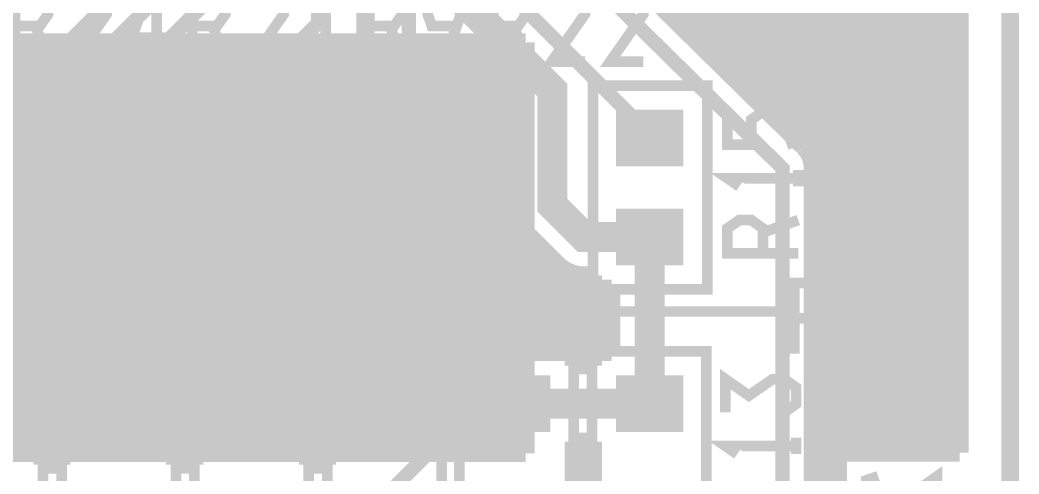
# Model space of a CAD drawing. Extents: x -3.4 to 91.7, y -66.9 to 11.1.
# Drawn here: x 27.8 to 42.13, y -19.35 to -12.84 of the extents above; entities that cross this region are included whole.
import ezdxf

# ---------------------------------------------------------------- set-up
doc = ezdxf.new("R2010")
doc.units = 0
doc.header["$MEASUREMENT"] = 0
doc.layers.get('0').update_dxf_attribs({"linetype": 'CONTINUOUS'})
for name, color, linetype in [('22-304A-0_BOT', 7, 'CONTINUOUS'), ('22-304A-0_DRD', 7, 'CONTINUOUS'), ('22-304A-0_SMT', 4, 'CONTINUOUS'), ('22-304A-0_SPT', 3, 'CONTINUOUS'), ('22-304A-0_SST', 5, 'CONTINUOUS'), ('22-304A-0_TOP', 10, 'CONTINUOUS')]:
    doc.layers.add(name, color=color, linetype=linetype)

# ---------------------------------------------------------------- blocks, each defined once
blk = doc.blocks.new('ROUND_33')
at = {"const_width": 0.35052}
blk.add_lwpolyline([(-0.17526, 0, 1), (0.17526, 0, 1)], format="xyb", close=True, dxfattribs=at)
blk = doc.blocks.new('RECTANGLE_20')
blk.add_solid([(0.4826, 0.4064), (0.4826, -0.4064), (-0.4826, 0.4064), (-0.4826, -0.4064)])

msp = doc.modelspace()

# ---------------------------------------------------------------- linework, layer by layer
at = {"layer": '22-304A-0_BOT'}
for points, const_width in [([(35.052, -13.1572), (20.955, -13.1572)], 0.254), ([(27.813, -13.1572), (27.813, -19.05)], 0.254), ([(28.0416, -13.1572), (28.0416, -19.05)], 0.254), ([(28.2702, -13.1572), (28.2702, -19.05)], 0.254), ([(28.4988, -13.1572), (28.4988, -19.05)], 0.254), ([(28.7274, -13.1572), (28.7274, -19.05)], 0.254), ([(28.956, -13.1572), (28.956, -19.05)], 0.254), ([(29.1846, -13.1572), (29.1846, -19.05)], 0.254), ([(29.4132, -13.1572), (29.4132, -19.05)], 0.254), ([(29.6418, -13.1572), (29.6418, -19.05)], 0.254), ([(29.8704, -13.1572), (29.8704, -19.05)], 0.254), ([(30.099, -13.1572), (30.099, -19.05)], 0.254), ([(30.3276, -13.1572), (30.3276, -19.05)], 0.254), ([(30.5562, -13.1572), (30.5562, -19.05)], 0.254), ([(30.7848, -13.1572), (30.7848, -19.05)], 0.254), ([(31.0134, -13.1572), (31.0134, -19.05)], 0.254), ([(31.242, -13.1572), (31.242, -19.05)], 0.254), ([(31.4706, -13.1572), (31.4706, -19.05)], 0.254), ([(31.6992, -13.1572), (31.6992, -19.05)], 0.254), ([(31.9278, -13.1572), (31.9278, -19.05)], 0.254), ([(32.1564, -13.1572), (32.1564, -19.05)], 0.254), ([(32.385, -13.1572), (32.385, -19.05)], 0.254), ([(32.6136, -13.1572), (32.6136, -19.05)], 0.254), ([(32.8422, -13.1572), (32.8422, -19.05)], 0.254), ([(33.0708, -13.1572), (33.0708, -19.05)], 0.254), ([(33.2994, -13.1572), (33.2994, -19.05)], 0.254), ([(33.528, -13.1572), (33.528, -19.05)], 0.254), ([(33.7566, -13.1572), (33.7566, -19.05)], 0.254), ([(33.9852, -13.1572), (33.9852, -19.05)], 0.254), ([(34.2138, -13.1572), (34.2138, -19.05)], 0.254), ([(34.4424, -13.1572), (34.4424, -19.05)], 0.254), ([(34.671, -13.1572), (34.671, -19.05)], 0.254), ([(34.8996, -13.1572), (34.8996, -19.05)], 0.254), ([(35.052, -13.1572), (35.052, -19.05)], 0.254), ([(35.052, -13.3858), (19.6088, -13.3858)], 0.254), ([(35.052, -13.6144), (19.6088, -13.6144)], 0.254), ([(35.052, -13.843), (19.6088, -13.843)], 0.254), ([(35.052, -14.0716), (19.6088, -14.0716)], 0.254), ([(35.052, -14.3002), (19.6088, -14.3002)], 0.254), ([(35.052, -14.5288), (19.6088, -14.5288)], 0.254), ([(35.052, -14.7574), (19.6088, -14.7574)], 0.254), ([(35.052, -14.986), (19.6088, -14.986)], 0.254), ([(35.052, -15.2146), (19.6088, -15.2146)], 0.254), ([(35.052, -15.4432), (19.6088, -15.4432)], 0.254), ([(35.052, -15.6718), (19.6088, -15.6718)], 0.254), ([(35.052, -15.9004), (19.6088, -15.9004)], 0.254), ([(35.052, -16.129), (19.6088, -16.129)], 0.254), ([(35.052, -16.3576), (19.6088, -16.3576)], 0.254), ([(35.052, -16.5862), (19.6088, -16.5862)], 0.254), ([(35.052, -16.8148), (19.6088, -16.8148)], 0.254), ([(35.052, -17.0434), (19.6088, -17.0434)], 0.254), ([(35.052, -17.272), (19.6088, -17.272)], 0.254), ([(35.052, -17.5006), (19.6088, -17.5006)], 0.254), ([(35.052, -17.7292), (19.6088, -17.7292)], 0.254), ([(35.052, -17.9578), (19.6088, -17.9578)], 0.254), ([(35.052, -18.1864), (19.6088, -18.1864)], 0.254), ([(35.052, -18.415), (19.6088, -18.415)], 0.254), ([(35.052, -18.6436), (19.6088, -18.6436)], 0.254), ([(35.052, -18.8722), (19.6088, -18.8722)], 0.254), ([(35.052, -19.05), (27.305, -19.05)], 0.254), ([(40.95242, -19.85518), (40.95242, -19.3802), (40.27678, -19.85518), (40.1066, -19.85518), (39.93642, -19.79422), (39.93642, -19.43862), (40.1066, -19.3802)], 0.1524)]:
    msp.add_lwpolyline(points, dxfattribs=dict(at, const_width=const_width))
at = {"layer": '22-304A-0_DRD', "const_width": 0.254}
for points in [[(-2.99974, -28.99918), (-2.99974, 11.00074), (41.9989, 11.00074), (41.9989, -28.99918), (-2.99974, -28.99918)], [(28.575, -16.51), (27.94, -17.145)], [(28.575, -16.51), (27.94, -17.145)], [(29.21, -17.145), (28.575, -16.51)], [(29.21, -17.145), (28.575, -16.51)], [(30.48, -16.51), (29.845, -17.145)], [(30.48, -16.51), (29.845, -17.145)], [(31.115, -17.145), (30.48, -16.51)], [(31.115, -17.145), (30.48, -16.51)], [(32.385, -16.51), (31.75, -17.145)], [(32.385, -16.51), (31.75, -17.145)], [(33.02, -17.145), (32.385, -16.51)], [(33.02, -17.145), (32.385, -16.51)], [(34.29, -16.51), (33.655, -17.145)], [(34.29, -16.51), (33.655, -17.145)], [(34.925, -17.145), (34.29, -16.51)], [(34.925, -17.145), (34.29, -16.51)], [(27.94, -17.145), (28.575, -17.78)], [(27.94, -17.145), (28.575, -17.78)], [(28.575, -17.78), (29.21, -17.145)], [(28.575, -17.78), (29.21, -17.145)], [(29.845, -17.145), (30.48, -17.78)], [(29.845, -17.145), (30.48, -17.78)], [(30.48, -17.78), (31.115, -17.145)], [(30.48, -17.78), (31.115, -17.145)], [(31.75, -17.145), (32.385, -17.78)], [(31.75, -17.145), (32.385, -17.78)], [(32.385, -17.78), (33.02, -17.145)], [(32.385, -17.78), (33.02, -17.145)], [(33.655, -17.145), (34.29, -17.78)], [(33.655, -17.145), (34.29, -17.78)], [(34.29, -17.78), (34.925, -17.145)], [(34.29, -17.78), (34.925, -17.145)]]:
    msp.add_lwpolyline(points, dxfattribs=at)
at = {"layer": '22-304A-0_SST', "const_width": 0.1524}
for points in [[(32.1818, -13.43406), (32.1818, -12.41806), (32.06496, -12.5857)], [(27.72918, -12.92606), (28.08478, -12.92606), (28.20416, -12.75588), (28.20416, -12.5857), (28.08478, -12.41806), (27.72918, -12.41806), (27.72918, -13.43406)], [(29.04236, -13.43406), (28.56738, -13.43406), (29.04236, -12.75588), (29.04236, -12.5857), (28.9814, -12.41806), (28.6258, -12.41806), (28.56738, -12.5857)], [(29.88056, -13.0937), (29.40558, -13.0937), (29.6418, -12.41806), (29.76118, -12.41806), (29.76118, -13.43406)], [(30.26918, -12.92606), (30.62478, -12.92606), (30.74416, -12.75588), (30.74416, -12.5857), (30.62478, -12.41806), (30.26918, -12.41806), (30.26918, -13.43406)], [(31.58236, -13.43406), (31.10738, -13.43406), (31.58236, -12.75588), (31.58236, -12.5857), (31.5214, -12.41806), (31.1658, -12.41806), (31.10738, -12.5857)], [(32.80918, -12.92606), (33.16478, -12.92606), (33.28416, -12.75588), (33.28416, -12.5857), (33.16478, -12.41806), (32.80918, -12.41806), (32.80918, -13.43406)], [(34.0614, -12.92606), (33.7058, -12.92606), (33.64738, -12.75588), (33.64738, -12.5857), (33.7058, -12.41806), (34.0614, -12.41806), (34.12236, -12.5857), (34.12236, -12.75588), (33.8836, -13.43406)], [(34.58718, -12.92606), (34.94278, -12.92606), (35.06216, -12.75588), (35.06216, -12.5857), (34.94278, -12.41806), (34.58718, -12.41806), (34.58718, -13.43406)], [(35.90036, -13.43406), (35.42538, -13.43406), (35.90036, -12.75588), (35.90036, -12.5857), (35.8394, -12.41806), (35.4838, -12.41806), (35.42538, -12.5857)], [(36.73856, -13.43406), (36.26358, -13.43406), (36.73856, -12.75588), (36.73856, -12.5857), (36.6776, -12.41806), (36.322, -12.41806), (36.26358, -12.5857)], [(28.02636, -12.92606), (28.20416, -13.43406)], [(30.56636, -12.92606), (30.74416, -13.43406)], [(33.10636, -12.92606), (33.28416, -13.43406)], [(34.88436, -12.92606), (35.06216, -13.43406)], [(32.30118, -13.43406), (32.06496, -13.43406)], [(27.7495, -13.7795), (27.7495, -16.7005), (29.3878, -16.7005), (29.3878, -13.7795), (27.7495, -13.7795)], [(29.6545, -13.7795), (29.6545, -16.7005), (31.2928, -16.7005), (31.2928, -13.7795), (29.6545, -13.7795)], [(31.5595, -13.7795), (31.5595, -16.7005), (33.1978, -16.7005), (33.1978, -13.7795), (31.5595, -13.7795)], [(33.4645, -13.7795), (33.4645, -16.7005), (35.1028, -16.7005), (35.1028, -13.7795), (33.4645, -13.7795)], [(37.6555, -16.7005), (37.6555, -13.7795), (36.0172, -13.7795), (36.0172, -16.7005), (37.6555, -16.7005)], [(38.79342, -14.62532), (38.96106, -14.56436), (38.96106, -14.20876), (38.79342, -14.15034), (38.45306, -14.15034), (38.28542, -14.26972), (38.28542, -14.62532), (37.94506, -14.62532), (37.94506, -14.15034)], [(38.96106, -15.10792), (37.94506, -15.10792), (38.11524, -15.22476)], [(38.96106, -14.98854), (38.96106, -15.22476)], [(38.45306, -16.18234), (38.45306, -15.82674), (38.28542, -15.70736), (38.11524, -15.70736), (37.94506, -15.82674), (37.94506, -16.18234), (38.96106, -16.18234)], [(38.45306, -15.88516), (38.96106, -15.70736)], [(39.9796, -17.62506), (39.9796, -16.60906), (39.86276, -16.7767)], [(38.90518, -17.11706), (39.26078, -17.11706), (39.38016, -16.94688), (39.38016, -16.7767), (39.26078, -16.60906), (38.90518, -16.60906), (38.90518, -17.62506)], [(40.93718, -17.2847), (40.4622, -17.2847), (40.70096, -16.60906), (40.8178, -16.60906), (40.8178, -17.62506)], [(35.56, -17.526), (36.068, -17.018), (38.735, -17.018)], [(39.20236, -17.11706), (39.38016, -17.62506)], [(28.1305, -20.5105), (28.1305, -17.5895), (26.4922, -17.5895), (26.4922, -20.5105), (28.1305, -20.5105)], [(30.0355, -20.5105), (30.0355, -17.5895), (28.3972, -17.5895), (28.3972, -20.5105), (30.0355, -20.5105)], [(31.9405, -20.5105), (31.9405, -17.5895), (30.3022, -17.5895), (30.3022, -20.5105), (31.9405, -20.5105)], [(33.8455, -20.5105), (33.8455, -17.5895), (32.2072, -17.5895), (32.2072, -20.5105), (33.8455, -20.5105)], [(34.0995, -17.5895), (34.0995, -20.5105), (35.7378, -20.5105), (35.7378, -17.5895), (34.0995, -17.5895)], [(36.0045, -17.5895), (36.0045, -20.5105), (37.6428, -20.5105), (37.6428, -17.5895), (36.0045, -17.5895)], [(40.09898, -17.62506), (39.86276, -17.62506)], [(38.7604, -18.46326), (38.93058, -18.34388), (38.93058, -18.10766), (38.7604, -17.98828), (38.59276, -17.98828), (38.2524, -18.2245), (37.91458, -17.98828), (37.91458, -18.46326)], [(38.93058, -18.82648), (38.93058, -19.0627)], [(38.93058, -18.94586), (37.91458, -18.94586), (38.08476, -19.0627)]]:
    msp.add_lwpolyline(points, dxfattribs=at)
at = {"layer": '22-304A-0_TOP'}
for points, const_width in [([(41.275, -9.6266), (41.275, -19.04238)], 0.254), ([(41.1226, -9.779), (41.1226, -19.04238)], 0.254), ([(37.2364, -9.9822), (37.2364, -12.88288)], 0.254), ([(37.465, -9.9822), (37.465, -13.10894)], 0.254), ([(37.6936, -9.9822), (37.6936, -13.33246)], 0.254), ([(37.9222, -9.9822), (37.9222, -13.55852)], 0.254), ([(38.1508, -9.9822), (38.1508, -13.78458)], 0.254), ([(38.3794, -9.9822), (38.3794, -14.0081)], 0.254), ([(38.608, -9.9822), (38.608, -14.23416)], 0.254), ([(38.8366, -9.9822), (38.8366, -14.46022)], 0.254), ([(39.0652, -9.9822), (39.0652, -14.68628)], 0.254), ([(39.2938, -9.9822), (39.2938, -28.575)], 0.254), ([(39.5224, -9.9822), (39.5224, -28.575)], 0.254), ([(39.751, -9.9822), (39.751, -19.04238)], 0.254), ([(39.9796, -9.9822), (39.9796, -19.04238)], 0.254), ([(40.2082, -9.9822), (40.2082, -19.04238)], 0.254), ([(40.4368, -9.9822), (40.4368, -19.04238)], 0.254), ([(40.6654, -9.9568), (40.6654, -19.04238)], 0.254), ([(40.894, -9.93648), (40.894, -19.04238)], 0.254), ([(34.02584, -10.67054), (34.02584, -12.43584), (35.433, -13.843), (35.433, -15.494), (35.8902, -15.9512), (36.83, -15.9512)], 0.4318), ([(24.13, -14.1986), (24.5364, -14.1986), (25.273, -13.462), (26.67, -13.462), (26.924, -13.208), (28.448, -13.208), (30.1244, -11.5316), (30.1244, -10.67054)], 0.2032), ([(26.67, -14.5288), (27.4828, -13.716), (28.575, -13.716), (30.77464, -11.51636), (30.77464, -10.67054)], 0.2032), ([(28.575, -14.5288), (28.575, -14.478), (31.42488, -11.62812), (31.42488, -10.67054)], 0.2032), ([(30.48, -14.5288), (30.48, -14.478), (32.07512, -12.88288), (32.07512, -10.67054)], 0.2032), ([(32.72536, -10.67054), (32.72536, -14.5288), (32.385, -14.5288)], 0.2032), ([(33.3756, -10.67054), (33.3756, -13.6144), (34.29, -14.5288)], 0.2032), ([(36.83, -14.5288), (36.83, -14.478), (34.67354, -12.32154), (34.67354, -10.67054)], 0.2032), ([(35.32378, -10.67054), (35.32378, -11.60526), (38.735, -14.96568), (38.735, -22.987), (37.86124, -23.86076), (36.83, -23.86076)], 0.2032), ([(35.88004, -11.54684), (39.03472, -14.65326)], 0.254), ([(41.275, -12.8016), (37.15258, -12.8016)], 0.254), ([(41.275, -13.0302), (37.38626, -13.0302)], 0.254), ([(41.275, -13.2588), (37.6174, -13.2588)], 0.254), ([(41.275, -13.4874), (37.84854, -13.4874)], 0.254), ([(41.275, -13.716), (38.08222, -13.716)], 0.254), ([(41.275, -13.9446), (38.31336, -13.9446)], 0.254), ([(41.275, -14.1732), (38.5445, -14.1732)], 0.254), ([(41.275, -14.4018), (38.77818, -14.4018)], 0.254), ([(28.575, -14.5288), (28.6258, -14.5288), (29.591, -15.494), (29.591, -17.145), (29.21, -17.526), (29.21, -18.3388)], 0.2032), ([(31.115, -18.3388), (31.369, -18.0848), (31.369, -15.24), (30.6578, -14.5288), (30.48, -14.5288)], 0.2032), ([(33.02, -18.3388), (33.401, -17.9578), (33.401, -15.367), (34.2392, -14.5288), (34.29, -14.5288)], 0.2032), ([(41.275, -14.6304), (39.00932, -14.6304)], 0.254), ([(41.275, -14.859), (39.1541, -14.859)], 0.254), ([(39.1668, -14.96568), (39.1668, -22.987)], 0.254), ([(41.275, -15.0876), (39.1668, -15.0876)], 0.254), ([(41.275, -15.3162), (39.1668, -15.3162)], 0.254), ([(41.275, -15.5448), (39.1668, -15.5448)], 0.254), ([(36.83, -15.9512), (36.83, -18.3388)], 0.4318), ([(41.275, -15.7734), (39.1668, -15.7734)], 0.254), ([(28.575, -16.6878), (28.575, -15.9512)], 0.254), ([(28.575, -15.9512), (28.575, -17.145)], 0.2032), ([(28.575, -17.145), (28.575, -15.9512)], 0.2032), ([(30.48, -16.6878), (30.48, -15.9512)], 0.254), ([(30.48, -15.9512), (30.48, -17.145)], 0.2032), ([(30.48, -17.145), (30.48, -15.9512)], 0.2032), ([(32.385, -16.6878), (32.385, -15.9512)], 0.254), ([(32.385, -15.9512), (32.385, -17.145)], 0.2032), ([(32.385, -17.145), (32.385, -15.9512)], 0.2032), ([(34.29, -16.6878), (34.29, -15.9512)], 0.254), ([(34.29, -17.145), (34.29, -15.9512)], 0.2032), ([(34.29, -15.9512), (34.29, -17.145)], 0.2032), ([(35.1028, -15.93596), (35.50412, -16.33728)], 0.254), ([(35.1028, -15.93596), (35.1028, -16.6878)], 0.254), ([(35.16884, -16.002), (35.1028, -16.002)], 0.254), ([(35.179, -16.01216), (35.179, -17.6022)], 0.254), ([(41.275, -16.002), (39.1668, -16.002)], 0.254), ([(35.39744, -16.2306), (35.1028, -16.2306)], 0.254), ([(35.4076, -16.24076), (35.4076, -17.6022)], 0.254), ([(41.275, -16.2306), (39.1668, -16.2306)], 0.254), ([(35.6362, -16.4338), (35.6362, -17.6022)], 0.254), ([(35.68954, -16.4592), (35.1028, -16.4592)], 0.254), ([(35.8648, -16.4973), (35.8648, -17.7927)], 0.254), ([(36.0172, -16.4973), (35.8902, -16.4973)], 0.254), ([(36.0172, -16.4973), (36.0172, -16.6878)], 0.254), ([(41.275, -16.4592), (39.1668, -16.4592)], 0.254), ([(29.1592, -16.6878), (27.9908, -16.6878)], 0.254), ([(27.9908, -16.6878), (27.9908, -17.399)], 0.254), ([(29.1592, -16.6878), (27.9908, -16.6878)], 0.254), ([(28.0924, -16.6878), (28.0924, -17.6022)], 0.254), ([(28.321, -16.6878), (28.321, -19.2151)], 0.254), ([(28.5496, -16.6878), (28.5496, -17.6022)], 0.254), ([(28.7782, -16.6878), (28.7782, -17.526)], 0.254), ([(29.0068, -16.6878), (29.0068, -17.11706)], 0.254), ([(29.1592, -16.6878), (29.1592, -16.96466)], 0.254), ([(30.9372, -16.6878), (30.0228, -16.6878)], 0.254), ([(30.0228, -16.6878), (30.0228, -17.145)], 0.254), ([(30.9372, -16.6878), (30.0228, -16.6878)], 0.254), ([(30.1498, -16.6878), (30.1498, -19.2151)], 0.254), ([(30.3784, -16.6878), (30.3784, -17.6022)], 0.254), ([(30.607, -16.6878), (30.607, -17.6022)], 0.254), ([(30.8356, -16.6878), (30.8356, -17.6022)], 0.254), ([(30.9372, -16.6878), (30.9372, -17.6022)], 0.254), ([(31.8008, -16.6878), (31.8008, -17.6022)], 0.254), ([(32.9692, -16.6878), (31.8008, -16.6878)], 0.254), ([(32.9692, -16.6878), (31.8008, -16.6878)], 0.254), ([(31.9786, -16.6878), (31.9786, -19.2151)], 0.254), ([(32.2072, -16.6878), (32.2072, -19.2151)], 0.254), ([(32.4358, -16.6878), (32.4358, -17.6022)], 0.254), ([(32.6644, -16.6878), (32.6644, -17.6022)], 0.254), ([(32.893, -16.6878), (32.893, -17.6022)], 0.254), ([(32.9692, -16.6878), (32.9692, -17.6022)], 0.254), ([(35.1028, -16.6878), (33.8328, -16.6878)], 0.254), ([(33.8328, -16.6878), (33.8328, -17.6022)], 0.254), ([(36.2839, -16.6878), (33.8328, -16.6878)], 0.254), ([(34.036, -16.6878), (34.036, -18.05686)], 0.254), ([(34.2646, -16.6878), (34.2646, -17.6022)], 0.254), ([(34.4932, -16.6878), (34.4932, -17.6022)], 0.254), ([(34.7218, -16.6878), (34.7218, -17.6022)], 0.254), ([(34.9504, -16.6878), (34.9504, -17.6022)], 0.254), ([(36.2839, -16.6878), (36.0172, -16.6878)], 0.254), ([(36.0934, -16.6878), (36.0934, -17.6022)], 0.254), ([(36.2839, -16.6878), (36.2839, -17.6022)], 0.254), ([(41.275, -16.6878), (39.1668, -16.6878)], 0.254), ([(29.1592, -16.9164), (27.9908, -16.9164)], 0.254), ([(29.1592, -16.96466), (28.91028, -17.21358)], 0.254), ([(30.9372, -16.9164), (30.0228, -16.9164)], 0.254), ([(32.9692, -16.9164), (31.8008, -16.9164)], 0.254), ([(36.2839, -16.9164), (33.8328, -16.9164)], 0.254), ([(41.275, -16.9164), (39.1668, -16.9164)], 0.254), ([(28.97886, -17.145), (27.9908, -17.145)], 0.254), ([(30.9372, -17.145), (30.0228, -17.145)], 0.254), ([(32.9692, -17.145), (31.8008, -17.145)], 0.254), ([(36.2839, -17.145), (33.8328, -17.145)], 0.254), ([(41.275, -17.145), (39.1668, -17.145)], 0.254), ([(28.80614, -17.3736), (27.9908, -17.3736)], 0.254), ([(29.8958, -17.4498), (29.7434, -17.6022)], 0.254), ([(29.9212, -17.42186), (29.9212, -17.6022)], 0.254), ([(30.9372, -17.3736), (29.95676, -17.3736)], 0.254), ([(32.9692, -17.3736), (31.8008, -17.3736)], 0.254), ([(36.2839, -17.3736), (33.8328, -17.3736)], 0.254), ([(41.275, -17.3736), (39.1668, -17.3736)], 0.254), ([(28.7782, -17.6022), (27.94, -17.6022)], 0.254), ([(28.1178, -17.6022), (27.94, -17.6022)], 0.254), ([(28.1178, -17.6022), (28.1178, -19.0246)], 0.254), ([(28.3972, -17.6022), (28.3972, -19.0246)], 0.254), ([(28.7782, -17.6022), (28.3972, -17.6022)], 0.254), ([(28.7782, -17.526), (28.7782, -17.6022)], 0.254), ([(30.9372, -17.6022), (29.7434, -17.6022)], 0.254), ([(30.0228, -17.6022), (29.7434, -17.6022)], 0.254), ([(30.0228, -17.6022), (30.0228, -19.0246)], 0.254), ([(30.3022, -17.6022), (30.3022, -19.0246)], 0.254), ([(30.9372, -17.6022), (30.3022, -17.6022)], 0.254), ([(32.9692, -17.6022), (31.8008, -17.6022)], 0.254), ([(31.9278, -17.6022), (31.8008, -17.6022)], 0.254), ([(31.9278, -17.6022), (31.9278, -19.0246)], 0.254), ([(32.2072, -17.6022), (32.2072, -19.0246)], 0.254), ([(32.9692, -17.6022), (32.2072, -17.6022)], 0.254), ([(33.8328, -17.6022), (33.8328, -17.9578)], 0.254), ([(36.2839, -17.6022), (33.8328, -17.6022)], 0.254), ([(35.7378, -17.6022), (34.1122, -17.6022)], 0.254), ([(34.1122, -17.6022), (34.1122, -17.98828)], 0.254), ([(35.7378, -17.6022), (35.7378, -17.7927)], 0.254), ([(36.2839, -17.6022), (36.0172, -17.6022)], 0.254), ([(36.0172, -17.6022), (36.0172, -17.7927)], 0.254), ([(41.275, -17.6022), (39.1668, -17.6022)], 0.254), ([(28.3972, -17.8308), (28.1178, -17.8308)], 0.254), ([(30.3022, -17.8308), (30.0228, -17.8308)], 0.254), ([(32.2072, -17.8308), (31.9278, -17.8308)], 0.254), ([(34.1122, -17.8308), (33.8328, -17.8308)], 0.254), ([(36.0172, -17.7927), (35.7378, -17.7927)], 0.254), ([(41.275, -17.8308), (39.1668, -17.8308)], 0.254), ([(33.8328, -17.9578), (33.8328, -18.26006)], 0.254), ([(34.0614, -18.034), (33.8328, -18.26006)], 0.254), ([(28.3972, -18.0594), (28.1178, -18.0594)], 0.254), ([(30.3022, -18.0594), (30.0228, -18.0594)], 0.254), ([(32.2072, -18.0594), (31.9278, -18.0594)], 0.254), ([(34.03346, -18.0594), (33.8328, -18.0594)], 0.254), ([(41.275, -18.0594), (39.1668, -18.0594)], 0.254), ([(28.3972, -18.288), (28.1178, -18.288)], 0.254), ([(30.3022, -18.288), (30.0228, -18.288)], 0.254), ([(32.2072, -18.288), (31.9278, -18.288)], 0.254), ([(36.83, -18.3388), (35.306, -18.3388), (34.925, -18.3388)], 0.4318), ([(41.275, -18.288), (39.1668, -18.288)], 0.254), ([(33.02, -19.7612), (33.02, -19.685), (34.3662, -18.3388), (34.925, -18.3388)], 0.2032), ([(28.3972, -18.5166), (28.1178, -18.5166)], 0.254), ([(30.3022, -18.5166), (30.0228, -18.5166)], 0.254), ([(32.2072, -18.5166), (31.9278, -18.5166)], 0.254), ([(41.275, -18.5166), (39.1668, -18.5166)], 0.254), ([(28.3972, -18.7452), (28.1178, -18.7452)], 0.254), ([(30.3022, -18.7452), (30.0228, -18.7452)], 0.254), ([(32.2072, -18.7452), (31.9278, -18.7452)], 0.254), ([(41.275, -18.7452), (39.1668, -18.7452)], 0.254), ([(36.0172, -18.8849), (35.7378, -18.8849)], 0.254), ([(35.7378, -18.8849), (35.7378, -19.0246)], 0.254), ([(35.8648, -18.8849), (35.8648, -20.28444)], 0.254), ([(36.0172, -18.8849), (36.0172, -19.0246)], 0.254), ([(28.3972, -18.9738), (28.1178, -18.9738)], 0.254), ([(28.1178, -19.0246), (28.1178, -19.0754)], 0.254), ([(28.3972, -19.0246), (28.3972, -19.0754)], 0.254), ([(30.3022, -18.9738), (30.0228, -18.9738)], 0.254), ([(30.0228, -19.0246), (30.0228, -19.0754)], 0.254), ([(30.3022, -19.0246), (30.3022, -19.0754)], 0.254), ([(32.2072, -18.9738), (31.9278, -18.9738)], 0.254), ([(31.9278, -19.0246), (31.9278, -19.0754)], 0.254), ([(36.0172, -18.9738), (35.7378, -18.9738)], 0.254), ([(35.7378, -19.0246), (35.7378, -19.0754)], 0.254), ([(36.0172, -19.0246), (36.0172, -19.0754)], 0.254), ([(41.275, -18.9738), (39.1668, -18.9738)], 0.254), ([(28.1178, -19.0754), (28.1178, -19.2151)], 0.254), ([(28.3972, -19.0754), (28.3972, -19.2151)], 0.254), ([(30.0228, -19.0754), (30.0228, -19.2151)], 0.254), ([(30.3022, -19.0754), (30.3022, -19.2151)], 0.254), ([(31.9278, -19.0754), (31.9278, -19.2151)], 0.254), ([(32.2072, -19.0754), (32.2072, -19.2151)], 0.254), ([(35.7378, -19.0754), (35.7378, -20.15744)], 0.254), ([(36.0172, -19.0754), (36.0172, -20.43684)], 0.254), ([(39.53002, -19.04238), (39.53002, -27.03322)], 0.254), ([(41.275, -19.04238), (39.53002, -19.04238)], 0.254), ([(28.3972, -19.2024), (28.1178, -19.2024)], 0.254), ([(28.3972, -19.2151), (28.1178, -19.2151)], 0.254), ([(30.3022, -19.2024), (30.0228, -19.2024)], 0.254), ([(30.3022, -19.2151), (30.0228, -19.2151)], 0.254), ([(32.2072, -19.2024), (31.9278, -19.2024)], 0.254), ([(32.2072, -19.2151), (31.9278, -19.2151)], 0.254), ([(36.0172, -19.2024), (35.7378, -19.2024)], 0.254), ([(39.53002, -19.2024), (39.1668, -19.2024)], 0.254), ([(36.0172, -19.431), (35.7378, -19.431)], 0.254), ([(39.53002, -19.431), (39.1668, -19.431)], 0.254)]:
    msp.add_lwpolyline(points, dxfattribs=dict(at, const_width=const_width))
at = {"layer": '22-304A-0_TOP', "const_width": 0.254}
for points in [[(39.1668, -14.96568, 0.2010796), (39.03777, -14.65782)], [(39.1668, -14.96568, 0.2010796), (39.03777, -14.65782)], [(35.50412, -16.33728, 0.1989124), (35.8902, -16.4972)], [(29.8958, -17.4498, 0.1989124), (30.02205, -17.145)], [(28.9052, -17.2212, 0.1989124), (28.77895, -17.526)], [(28.9052, -17.2212, 0.1989124), (28.77895, -17.526)], [(27.94, -17.6022, 0.1231056), (27.9908, -17.399)], [(34.1122, -17.98828, 0.0396026), (34.06011, -18.03271)], [(34.1122, -17.98828, 0.0396026), (34.06011, -18.03271)]]:
    msp.add_lwpolyline(points, format="xyb", dxfattribs=at)

# ---------------------------------------------------------------- block references
at = {"layer": '22-304A-0_BOT'}
for p in [(28.575, -17.145), (30.48, -17.145), (32.385, -17.145), (34.29, -17.145)]:
    msp.add_blockref('ROUND_33', p, dxfattribs=at)
at = {"layer": '22-304A-0_SMT'}
for p in [(28.575, -14.5288), (30.48, -14.5288), (32.385, -14.5288), (34.29, -14.5288), (36.83, -14.5288), (28.575, -15.9512), (30.48, -15.9512), (32.385, -15.9512), (34.29, -15.9512), (36.83, -15.9512), (29.21, -18.3388), (31.115, -18.3388), (33.02, -18.3388), (34.925, -18.3388), (36.83, -18.3388)]:
    msp.add_blockref('RECTANGLE_20', p, dxfattribs=at)
at = {"layer": '22-304A-0_SPT'}
for p in [(28.575, -14.5288), (30.48, -14.5288), (32.385, -14.5288), (34.29, -14.5288), (36.83, -14.5288), (28.575, -15.9512), (30.48, -15.9512), (32.385, -15.9512), (34.29, -15.9512), (36.83, -15.9512), (29.21, -18.3388), (31.115, -18.3388), (33.02, -18.3388), (34.925, -18.3388), (36.83, -18.3388)]:
    msp.add_blockref('RECTANGLE_20', p, dxfattribs=at)
at = {"layer": '22-304A-0_TOP'}
for name, p in [('RECTANGLE_20', (28.575, -14.5288)), ('RECTANGLE_20', (30.48, -14.5288)), ('RECTANGLE_20', (32.385, -14.5288)), ('RECTANGLE_20', (34.29, -14.5288)), ('RECTANGLE_20', (36.83, -14.5288)), ('RECTANGLE_20', (28.575, -15.9512)), ('RECTANGLE_20', (30.48, -15.9512)), ('RECTANGLE_20', (32.385, -15.9512)), ('RECTANGLE_20', (34.29, -15.9512)), ('RECTANGLE_20', (36.83, -15.9512)), ('ROUND_33', (28.575, -17.145)), ('ROUND_33', (30.48, -17.145)), ('ROUND_33', (32.385, -17.145)), ('ROUND_33', (34.29, -17.145)), ('RECTANGLE_20', (29.21, -18.3388)), ('RECTANGLE_20', (31.115, -18.3388)), ('RECTANGLE_20', (33.02, -18.3388)), ('RECTANGLE_20', (34.925, -18.3388)), ('RECTANGLE_20', (36.83, -18.3388))]:
    msp.add_blockref(name, p, dxfattribs=at)

doc.saveas('drawing.dxf')
